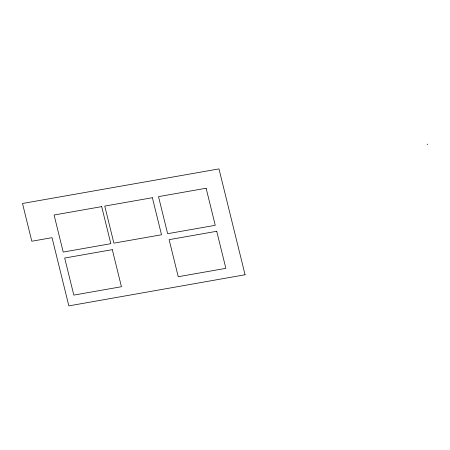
<?xml version="1.0" encoding="UTF-8"?>
<svg xmlns="http://www.w3.org/2000/svg" width="450" height="450" viewBox="0 0 450 450"><rect width="100%" height="100%" fill="white"/><g stroke="black" fill="none" stroke-linecap="round" stroke-linejoin="round"><path stroke-width="0.67" d="M427.191 144.118L427.5 144.647M245.07 274.759L68.85 305.882L52.042 237.667L31.804 241.228L22.5 203.479L218.981 168.902L245.07 274.759M101.694 206.629L54.079 215.004L63.214 252.067L110.824 243.686L101.694 206.629M152.376 197.708L104.76 206.089L113.895 243.152L161.511 234.771L152.376 197.708M206.123 188.246L158.513 196.627L167.642 233.691L215.257 225.309L206.123 188.246M112.297 249.66L64.682 258.041L73.817 295.099L121.433 286.723L112.297 249.66M216.731 231.283L169.116 239.659L178.251 276.722L225.861 268.341L216.731 231.283"/></g></svg>
